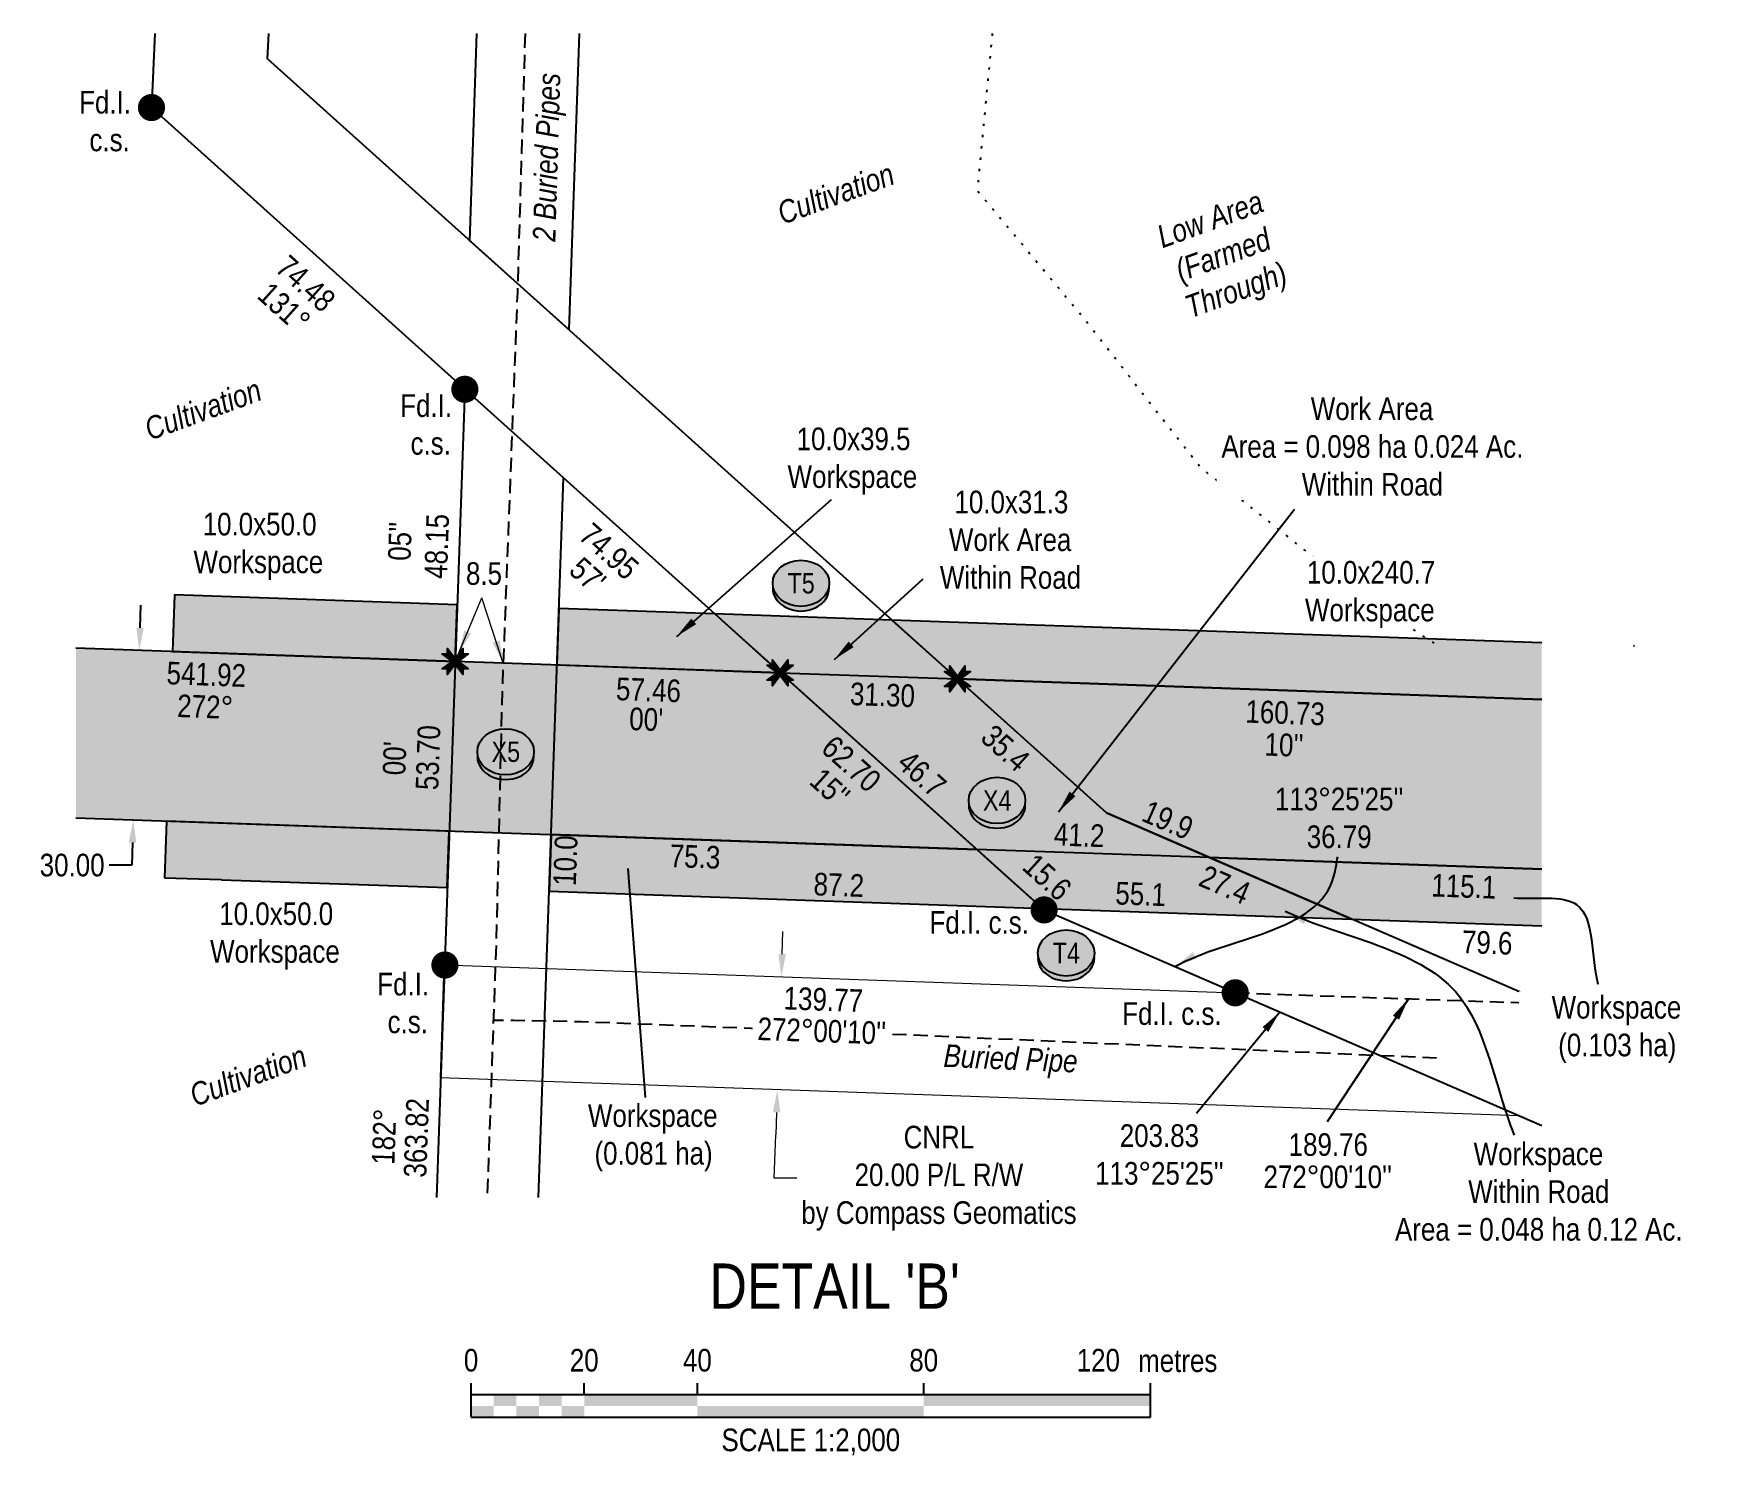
# Model space of a CAD drawing. Extents: x 338216 to 346362, y 6125251 to 6136161.
# Drawn here: x 344061 to 344803, y 6125536 to 6126165 of the extents above; entities that cross this region are included whole.
import ezdxf
from ezdxf.enums import TextEntityAlignment as Align

# ---------------------------------------------------------------- set-up
doc = ezdxf.new("R2010")
doc.units = 0
doc.header["$LTSCALE"] = 5
doc.header["$PDSIZE"] = 0.5
for name, pattern in [('foc-TIELINE', [1.875, 1.25, -0.625]), ('foc-TOPO', [1, 0.2, -0.8]), ('foc-TRAV', [1.875, 1.25, -0.625]), ('UG_PIPE', [1.875, 1.25, -0.625])]:
    doc.linetypes.add(name, pattern=pattern)
doc.layers.get('Defpoints').update_dxf_attribs({"color": 9})
for name, color, linetype in [('AS-PIPE-UG', 44, 'UG_PIPE'), ('AS-PIPE-UG-T', 44, 'Continuous'), ('C-RW', 13, 'Continuous'), ('DETAIL-T', 7, 'Continuous'), ('L-BD', 7, 'Continuous'), ('L-BD1', 253, 'Continuous'), ('L-MON', 1, 'Continuous'), ('L-TIE', 7, 'foc-TIELINE'), ('L-TITLEDB', 4, 'Continuous'), ('P-APEX RECON-TWS-H', 111, 'Continuous'), ('P-CROSSINGS', 250, 'Continuous'), ('P-PROPOSED', 10, 'Continuous'), ('P-PROPOSED-H', 21, 'Continuous'), ('P-TEMP-ATCO PIPELINES', 104, 'Continuous'), ('P-TEMP-BLUE', 146, 'Continuous'), ('P-TEMP-BLUE-T', 146, 'Continuous'), ('P-TEMP-HUSKY-AR', 146, 'foc-TRAV'), ('P-TEMP-HUSKY-AR-H', 144, 'foc-TRAV'), ('P-TXT', 4, 'Continuous'), ('T-LOW-AREA', 48, 'foc-TOPO')]:
    doc.layers.add(name, color=color, linetype=linetype)
for name, color, linetype, lineweight in [('C-RW-T', 13, 'Continuous', 9), ('T-TEXT', 48, 'Continuous', 18), ('T-TIE-T', 201, 'Continuous', 18)]:
    doc.layers.add(name, color=color, linetype=linetype, lineweight=lineweight)
doc.layers.add('P-TEMP-BLUE-H', color=7, linetype='Continuous', true_color=0x99e6ff)
doc.styles.add('80', font='ARIALN.TTF', dxfattribs={"height": 10})
doc.styles.add('80CG', font='ARIALN.TTF', dxfattribs={"height": 10})
doc.styles.add('80L', font='ARIALN.TTF', dxfattribs={"height": 10})
doc.styles.add('80LS', font='ARIALNI.TTF', dxfattribs={"height": 10})
doc.styles.add('Crossing', font='ARIALN.TTF', dxfattribs={"height": 10})
doc.dimstyles.new('Compass 5 000', dxfattribs={"dimscale": 5, "dimtxt": 9, "dimasz": 2, "dimexe": 0.2, "dimexo": 0.0625, "dimgap": 0.5, "dimtad": 0, "dimtih": 1, "dimtoh": 1, "dimzin": 0, "dimdsep": 46, "dimtxsty": '80CG', "dimcen": 0.1, "dimse1": 1, "dimse2": 1, "dimclrd": 256, "dimclrt": 256, "dimaunit": 1, "dimadec": 4, "dimazin": 0, "dimtfac": 0.06, "dimtofl": 0, "dimtmove": 0, "dimatfit": 1, "dimfxl": 0.2, "dimtolj": 1, "dimtzin": 0, "dimlwd": -1, "dimarcsym": 0})

# ---------------------------------------------------------------- blocks, each defined once
blk = doc.blocks.new('fdia')
at = {"color": 255, "const_width": 1}
blk.add_lwpolyline([(-0.5, 0, 1), (0.5, 0, 1)], format="xyb", close=True, dxfattribs=at)
blk = doc.blocks.new('Fdiaa')
blk.add_blockref('fdia', (0, 0))
blk = doc.blocks.new('fdib')
at = {"color": 1, "const_width": 1.6}
blk.add_lwpolyline([(-0.4, 0, 1), (0.4, 0, 1)], format="xyb", close=True, dxfattribs=at)
at = {"color": 1}
blk.add_circle((0, 0), 0.8, dxfattribs=at)
blk = doc.blocks.new('Fdibb')
blk.add_blockref('fdib', (0, 0))
blk = doc.blocks.new('fdicc')
for name in ['Fdibb', 'Fdiaa']:
    blk.add_blockref(name, (0, 0))
blk = doc.blocks.new('FDI')
blk.add_blockref('fdicc', (0, 0))
blk = doc.blocks.new('*D121')
at = {"layer": 'C-RW-T', "transparency": 16777216}
for p, q in [((344391.65, 6125757.91), (344392, 6125767.9)), ((344389.19, 6125687.98), (344388.84, 6125677.98)), ((344388.17, 6125658.87), (344388.84, 6125677.98)), ((344398.17, 6125658.87), (344388.17, 6125658.87))]:
    blk.add_line(p, q, dxfattribs=at)
for points in [[(344389.98, 6125757.97), (344393.31, 6125757.85), (344391.3, 6125747.91)], [(344387.53, 6125688.03), (344390.86, 6125687.92), (344389.54, 6125697.97)]]:
    blk.add_solid(points, dxfattribs=at)
at = {"layer": 'Defpoints', "color": 0, "transparency": 16777216}
for p in [(344387.59, 6125748.04), (344391.3, 6125747.91), (344385.84, 6125698.1)]:
    blk.add_point(p, dxfattribs=at)
at = {"layer": 'C-RW-T', "transparency": 16777216, "insert": (344460.89, 6125658.87), "char_height": 10, "attachment_point": 5, "style": '80CG'}
blk.add_mtext('\\A1;CNRL\\P20.00 P/L R/W\\Pby Compass Geomatics', dxfattribs=at)
blk = doc.blocks.new('TEMP')
h = blk.add_hatch(color=255)
h.dxf.hatch_style = 1
h.paths.add_polyline_path([(0, 0.25), (-0.67, 1.15), (-0.67, 0.67), (-1.15, 0.67), (-0.25, 0), (-1.15, -0.67), (-0.67, -0.67), (-0.67, -1.15), (0, -0.25), (0.67, -1.15), (0.67, -0.67), (1.15, -0.67), (0.25, 0), (1.15, 0.67), (0.67, 0.67), (0.67, 1.15)])
h.paths.add_polyline_path([(0.57, 0.85), (0.57, 0.57), (0.85, 0.57), (0.08, 0), (0.85, -0.57), (0.57, -0.57), (0.57, -0.85), (0, -0.08), (-0.57, -0.85), (-0.57, -0.57), (-0.85, -0.57), (-0.08, 0), (-0.85, 0.57), (-0.57, 0.57), (-0.57, 0.85), (0, 0.08)], flags=16)
h = blk.add_hatch(color=1)
h.dxf.hatch_style = 1
h.paths.add_polyline_path([(0, 0.08), (-0.57, 0.85), (-0.57, 0.57), (-0.85, 0.57), (-0.08, 0), (-0.85, -0.57), (-0.57, -0.57), (-0.57, -0.85), (0, -0.08), (0.57, -0.85), (0.57, -0.57), (0.85, -0.57), (0.08, 0), (0.85, 0.57), (0.57, 0.57), (0.57, 0.85)])
at = {"color": 1}
for p, q in [((-0.08, 0), (0.08, 0)), ((0, 0.08), (0, -0.08))]:
    blk.add_line(p, q, dxfattribs=at)
at = {"color": 255, "flags": 128}
blk.add_lwpolyline([(-0.25, 0), (-1.15, 0.67), (-0.67, 0.67), (-0.67, 1.15), (0, 0.25), (0.67, 1.15), (0.67, 0.67), (1.15, 0.67), (0.25, 0), (1.15, -0.67), (0.67, -0.67), (0.67, -1.15), (0, -0.25), (-0.67, -1.15), (-0.67, -0.67), (-1.15, -0.67)], close=True, dxfattribs=at)
at = {"color": 1, "flags": 128}
blk.add_lwpolyline([(-0.08, 0), (-0.85, 0.57), (-0.57, 0.57), (-0.57, 0.85), (0, 0.08), (0.57, 0.85), (0.57, 0.57), (0.85, 0.57), (0.08, 0), (0.85, -0.57), (0.57, -0.57), (0.57, -0.85), (0, -0.08), (-0.57, -0.85), (-0.57, -0.57), (-0.85, -0.57)], close=True, dxfattribs=at)
blk = doc.blocks.new('xing2')
h = blk.add_hatch(color=50)
h.dxf.hatch_style = 1
edge = h.paths.add_edge_path()
edge.add_ellipse((0, 0), major_axis=(-12.5, 0), ratio=0.816297, start_angle=0, end_angle=360)
h = blk.add_hatch(color=250)
h.dxf.hatch_style = 1
edge = h.paths.add_edge_path()
edge.add_ellipse((0, -2.05), major_axis=(-12.5, 0), ratio=0.816297, start_angle=0, end_angle=180)
edge.add_line((12.5, -2.05), (12.5, 0))
edge.add_ellipse((0, 0), major_axis=(-12.5, 0), ratio=0.816297, start_angle=0, end_angle=180, ccw=False)
edge.add_line((-12.5, 0), (-12.5, -2.05))
at = {"color": 250}
blk.add_ellipse((0, 0), major_axis=(-12.5, 0), ratio=0.816297, dxfattribs=at)
blk.add_ellipse((0, -2.05), major_axis=(-12.5, 0), ratio=0.816297, start_param=0, end_param=3.141593, dxfattribs=at)
at = {"color": 250, "style": 'Crossing'}
blk.add_attdef('CROSSING', text='', height=9, dxfattribs=at).set_placement((0.09, 0.02), align=Align.MIDDLE_CENTER)
at = {"color": 250, "style": 'Crossing', "flags": 1}
for tag, p in [('OWNER', (0.09, -12.49)), ('DESCRIPTION', (0.09, -25.77)), ('LOCATION', (0.09, -39.3)), ('DWG_REF', (0.09, -52.84))]:
    blk.add_attdef(tag, text='', height=9, dxfattribs=at).set_placement(p, align=Align.MIDDLE_CENTER)
blk = doc.blocks.new('*U35')
at = {"color": 0}
for p, q in [((-150, 0), (-150, 15)), ((-100, 10), (-100, 15)), ((-50, 10), (-50, 15)), ((50, 10), (50, 15)), ((150.24, 0), (150.24, 15)), ((-150, 10), (150.24, 10)), ((-150, 0), (150.24, 0))]:
    blk.add_line(p, q, dxfattribs=at)
for points in [[(-140, 10), (-130, 10), (-140, 5), (-130, 5)], [(-120, 10), (-110, 10), (-120, 5), (-110, 5)], [(-100, 10), (-50, 10), (-100, 5), (-50, 5)], [(50, 10), (150.24, 10), (50, 5), (150.24, 5)], [(-150, 5), (-140, 5), (-150, 0), (-140, 0)], [(-130, 5), (-120, 5), (-130, 0), (-120, 0)], [(-110, 5), (-100, 5), (-110, 0), (-100, 0)], [(-50, 5), (50, 5), (-50, 0), (50, 0)]]:
    blk.add_solid(points, dxfattribs=at)
at = {"color": 0, "style": '80'}
blk.add_text('metres', height=10, dxfattribs=at).set_placement((162.24, 20), align=Align.CENTER)
at = {"color": 0, "char_height": 10, "style": '80'}
for s, insert, attachment_point in [('0', (-150, 30.21), 2), ('20', (-100, 30.21), 2), ('40', (-50, 30.21), 2), ('80', (50, 30.21), 2), ('120', (136.7, 30.22), 3), ('SCALE 1:2,000', (0.12, -5), 2)]:
    blk.add_mtext(s, dxfattribs=dict(at, insert=insert, attachment_point=attachment_point))
blk = doc.blocks.new('Well_proximity')
h = blk.add_hatch(color=191)
h.dxf.hatch_style = 1
edge = h.paths.add_edge_path()
edge.add_ellipse((0, 0), major_axis=(-12.5, 0), ratio=0.816297, start_angle=0, end_angle=360)
h = blk.add_hatch(color=250)
h.dxf.hatch_style = 1
edge = h.paths.add_edge_path()
edge.add_ellipse((0, -2.05), major_axis=(-12.5, 0), ratio=0.816297, start_angle=0, end_angle=180)
edge.add_line((12.5, -2.05), (12.5, 0))
edge.add_ellipse((0, 0), major_axis=(-12.5, 0), ratio=0.816297, start_angle=0, end_angle=180, ccw=False)
edge.add_line((-12.5, 0), (-12.5, -2.05))
at = {"color": 250}
blk.add_ellipse((0, 0), major_axis=(-12.5, 0), ratio=0.816297, dxfattribs=at)
blk.add_ellipse((0, -2.05), major_axis=(-12.5, 0), ratio=0.816297, start_param=0, end_param=3.141593, dxfattribs=at)
at = {"color": 250, "style": '80L'}
blk.add_attdef('CROSSING', text='', height=9, dxfattribs=at).set_placement((0.09, 0.02), align=Align.MIDDLE_CENTER)
blk = doc.blocks.new('*D277')
at = {"layer": 'Defpoints', "color": 0, "transparency": 16777216}
for p in [(344127.8, 6125891.38), (344105.01, 6125817.15), (344125.18, 6125816.44)]:
    blk.add_point(p, dxfattribs=at)
at = {"layer": 'P-TXT', "transparency": 16777216}
for p, q in [((344107.98, 6125902.08), (344108.33, 6125912.07)), ((344104.66, 6125807.15), (344104.31, 6125797.16)), ((344104.31, 6125797.16), (344094.31, 6125797.16))]:
    blk.add_line(p, q, dxfattribs=at)
for points in [[(344106.31, 6125902.14), (344109.64, 6125902.02), (344107.63, 6125892.08)], [(344102.99, 6125807.21), (344106.32, 6125807.09), (344105.01, 6125817.15)]]:
    blk.add_solid(points, dxfattribs=at)
at = {"layer": 'P-TXT', "transparency": 16777216, "insert": (344077.99, 6125797.16), "char_height": 10, "attachment_point": 5, "style": '80CG'}
blk.add_mtext('\\A1;30.00', dxfattribs=at)

msp = doc.modelspace()

# ---------------------------------------------------------------- hatches: boundary and pattern name
at = {"layer": 'P-APEX RECON-TWS-H'}
h = msp.add_hatch(color=256, dxfattribs=at)
h.dxf.hatch_style = 1
h.paths.add_polyline_path([(344390.786, 6125882.183), (344469.053, 6125879.447), (344440.106, 6125905.469), (344361.838, 6125908.205)])
h = msp.add_hatch(color=256, dxfattribs=at)
h.dxf.hatch_style = 1
h.paths.add_polyline_path([(344477.627, 6125804.118), (344482.156, 6125800.047), (344506.599, 6125778.073), (344643.365, 6125773.275), (344580.484, 6125800.521)])
at = {"layer": 'P-PROPOSED-H'}
h = msp.add_hatch(color=256, dxfattribs=at)
h.dxf.hatch_style = 1
h.paths.add_polyline_path([(344079.62, 6125818.034), (344468.743, 6125804.428), (344477.627, 6125804.118), (344390.786, 6125882.183), (344247.207, 6125887.203), (344079.62, 6125893.063)])
h = msp.add_hatch(color=256, dxfattribs=at)
h.dxf.hatch_style = 1
h.paths.add_polyline_path([(344727.191, 6125795.392), (344727.191, 6125870.421), (344469.053, 6125879.447), (344534.859, 6125820.291), (344580.484, 6125800.521)])
at = {"layer": 'P-TEMP-BLUE-H'}
h = msp.add_hatch(color=256, dxfattribs=at)
h.dxf.hatch_style = 1
h.paths.add_polyline_path([(344247.207, 6125887.203), (344248.08, 6125912.183), (344123.185, 6125916.549), (344122.311, 6125891.57)])
h = msp.add_hatch(color=256, dxfattribs=at)
h.dxf.hatch_style = 1
h.paths.add_polyline_path([(344390.786, 6125882.183), (344361.838, 6125908.205), (344293.042, 6125910.611), (344292.169, 6125885.631)])
h = msp.add_hatch(color=256, dxfattribs=at)
h.dxf.hatch_style = 1
h.paths.add_polyline_path([(344727.191, 6125870.421), (344727.191, 6125895.431), (344440.106, 6125905.469), (344469.053, 6125879.447)])
h = msp.add_hatch(color=256, dxfattribs=at)
h.dxf.hatch_style = 1
h.paths.add_polyline_path([(344118.818, 6125791.653), (344143.796, 6125790.78), (344143.93, 6125790.775), (344243.714, 6125787.286), (344244.587, 6125812.266), (344119.691, 6125816.633)])
h = msp.add_hatch(color=256, dxfattribs=at)
h.dxf.hatch_style = 1
h.paths.add_polyline_path([(344506.599, 6125778.073), (344489.635, 6125793.323), (344477.627, 6125804.118), (344289.571, 6125810.693), (344288.698, 6125785.714)])
h.paths.add_polyline_path([(344727.191, 6125770.337), (344727.191, 6125795.392), (344580.484, 6125800.521), (344643.365, 6125773.275)])
at = {"layer": 'P-TEMP-HUSKY-AR-H'}
h = msp.add_hatch(color=256, dxfattribs=at)
h.dxf.hatch_style = 1
h.paths.add_polyline_path([(344580.484, 6125800.521), (344477.627, 6125804.118), (344390.786, 6125882.183), (344469.053, 6125879.447), (344534.859, 6125820.291)])

# ---------------------------------------------------------------- linework, layer by layer
at = {"layer": 'AS-PIPE-UG', "flags": 128}
for points in [[(344278.059, 6126164.544), (344274.655, 6126050.003), (344267.962, 6125874.91), (344265.26, 6125762.533), (344261.306, 6125650.315)], [(344680.755, 6125711.931), (344589.957, 6125715.868), (344416.092, 6125723.508), (344303.06, 6125727.98), (344273.165, 6125728.508), (344264.152, 6125728.56)]]:
    msp.add_lwpolyline(points, dxfattribs=at)
at = {"layer": 'C-RW', "flags": 128}
for points in [[(344301.917, 6126164.544), (344297.348, 6126033.8), (344253.73, 6126073.01), (344256.824, 6126164.544)], [(344283.945, 6125650.315), (344295.056, 6125968.238), (344251.41, 6126007.474), (344238.927, 6125650.315)]]:
    msp.add_lwpolyline(points, dxfattribs=at)
at = {"layer": 'C-RW', "lineweight": 5}
msp.add_lwpolyline([(344717.244, 6125686.469), (344240.775, 6125703.191), (344242.294, 6125753.143), (344591.78, 6125740.798)], close=True, dxfattribs=at)
at = {"layer": 'L-BD1', "flags": 128}
msp.add_lwpolyline([(344254.817, 6126100.098), (344254.621, 6126100.104)], dxfattribs=at)
at = {"layer": 'L-TIE'}
msp.add_line((344591.78, 6125740.798), (344727.191, 6125736.118), dxfattribs=at)
at = {"layer": 'L-TITLEDB', "flags": 128}
for points in [[(344114.464, 6126164.544), (344113.03, 6126131.87), (344507.34, 6125777.408), (344727.191, 6125682.16)], [(344727.191, 6125736.953), (344534.859, 6125820.291), (344164.312, 6126153.392), (344164.802, 6126164.544)]]:
    msp.add_lwpolyline(points, dxfattribs=at)
at = {"layer": 'P-PROPOSED', "flags": 128}
for points in [[(344079.62, 6125818.034), (344468.743, 6125804.428), (344477.627, 6125804.118), (344390.786, 6125882.183), (344247.207, 6125887.203), (344079.62, 6125893.063)], [(344727.191, 6125870.421), (344469.053, 6125879.447), (344534.859, 6125820.291), (344580.484, 6125800.521), (344727.191, 6125795.392)]]:
    msp.add_lwpolyline(points, dxfattribs=at)
at = {"layer": 'P-TEMP-ATCO PIPELINES', "flags": 128}
for points in [[(344390.786, 6125882.183), (344469.053, 6125879.447), (344440.106, 6125905.469), (344361.838, 6125908.205)], [(344477.627, 6125804.118), (344482.156, 6125800.047), (344506.599, 6125778.073), (344643.365, 6125773.275), (344580.484, 6125800.521)]]:
    msp.add_lwpolyline(points, close=True, dxfattribs=at)
at = {"layer": 'P-TEMP-BLUE', "flags": 128}
for points in [[(344247.207, 6125887.203), (344248.08, 6125912.183), (344123.185, 6125916.549), (344122.311, 6125891.57)], [(344361.838, 6125908.205), (344293.042, 6125910.611), (344292.169, 6125885.631), (344390.786, 6125882.183)], [(344118.818, 6125791.653), (344143.796, 6125790.78), (344143.93, 6125790.775), (344243.714, 6125787.286), (344244.587, 6125812.266), (344119.691, 6125816.633)]]:
    msp.add_lwpolyline(points, close=True, dxfattribs=at)
for points in [[(344727.191, 6125895.431), (344440.106, 6125905.469), (344469.053, 6125879.447), (344727.191, 6125870.421)], [(344768.184, 6125893.998), (344767.661, 6125894.016)], [(344477.627, 6125804.118), (344289.55, 6125810.694), (344288.677, 6125785.714), (344506.599, 6125778.073), (344490.044, 6125792.955), (344477.627, 6125804.118)], [(344727.191, 6125795.392), (344580.484, 6125800.521), (344643.365, 6125773.275), (344727.191, 6125770.337)]]:
    msp.add_lwpolyline(points, dxfattribs=at)
at = {"layer": 'P-TEMP-HUSKY-AR', "linetype": 'Continuous', "flags": 128}
msp.add_lwpolyline([(344580.484, 6125800.521), (344477.627, 6125804.118), (344390.786, 6125882.183), (344469.053, 6125879.447), (344534.859, 6125820.291), (344580.484, 6125800.521)], close=True, dxfattribs=at)
at = {"layer": 'T-LOW-AREA', "flags": 128}
msp.add_lwpolyline([(344484.436, 6126164.544), (344477.82, 6126095.193), (344524.615, 6126039.185), (344576.482, 6125972.845), (344647.762, 6125916.185), (344680.755, 6125894.43)], dxfattribs=at)

# ---------------------------------------------------------------- block references
at = {"layer": 'DETAIL-T', "xscale": 0.99978011, "yscale": 0.99978011, "zscale": 0.99978011}
msp.add_blockref('*U35', (344404.18, 6125553.285), dxfattribs=at)
at = {"layer": 'L-MON'}
for name, p, xscale, yscale, zscale in [('FDI', (344113.03, 6126131.87), 4.998900549999926, 4.998900549999926, 12.49999999999973), ('FDI', (344251.465, 6126007.398), 4.998900549999926, 4.998900549999926, 12.49999999999973), ('TEMP', (344247.207, 6125887.203), 4.998900549999934, 4.998900549999934, 4.998900549999934), ('TEMP', (344390.786, 6125882.183), 4.998900549999926, 4.998900549999926, 12.49725137499978), ('TEMP', (344469.053, 6125879.447), 4.999999999999934, 4.999999999999934, 4.999999999999934), ('FDI', (344507.34, 6125777.408), 4.998900549999926, 4.998900549999926, 12.49999999999973), ('FDI', (344242.652, 6125753.06), 4.998900549999926, 4.998900549999926, 12.49999999999973), ('FDI', (344591.78, 6125740.798), 4.998900549999926, 4.998900549999926, 12.49999999999973)]:
    msp.add_blockref(name, p, dxfattribs=dict(at, xscale=xscale, yscale=yscale, zscale=zscale))
at = {"layer": 'P-CROSSINGS'}
for name, p, xscale, yscale, zscale, values in [('Well_proximity', (344399.94, 6125921.696), 0.9995958905169131, 0.9995958905169131, 0.9995958905169131, {'CROSSING': 'T5'}), ('xing2', (344269.476, 6125847.273), 0.99978011, 0.99978011, 2.499450274999963, {'CROSSING': 'X5'}), ('xing2', (344486.556, 6125825.781), 0.99978011, 0.99978011, 2.499450274999963, {'CROSSING': 'X4'}), ('Well_proximity', (344517.075, 6125758.36), 0.9995958905169131, 0.9995958905169131, 0.9995958905169131, {'CROSSING': 'T4'})]:
    msp.add_blockref(name, p, dxfattribs=dict(at, xscale=xscale, yscale=yscale, zscale=zscale)).add_auto_attribs(values)

# ---------------------------------------------------------------- texts
at = {"layer": 'AS-PIPE-UG-T', "style": '80LS'}
for s, rotation, p in [('2 Buried Pipes', 88.29774, (344287.552, 6126109.891)), ('Buried Pipe', 357.52669, (344492.556, 6125711.824))]:
    msp.add_text(s, height=9.99559, rotation=rotation, dxfattribs=at).set_placement(p, align=Align.MIDDLE_CENTER)
at = {"layer": 'DETAIL-T', "color": 3, "insert": (344414.837, 6125611.22), "char_height": 19.9956, "width": 223.8088, "attachment_point": 5, "style": '80CG'}
msp.add_mtext("DETAIL 'B'", dxfattribs=at)
at = {"layer": 'L-BD', "style": '80L'}
for s, rotation, p in [('74.48', 318.0462, (344181.203, 6126054.127)), ('131°', 318.0462, (344171.679, 6126043.531)), ("05''", 88.0156, (344222.757, 6125940.238)), ('48.15', 88.0156, (344239.024, 6125938.03)), ('74.95', 318.0526, (344315.226, 6125935.87)), ("57'", 318.0526, (344305.703, 6125925.274)), ('53.70', 88.0156, (344235.191, 6125844.713)), ("00'", 88.0156, (344220.411, 6125844.385)), ('62.70', 318.0496, (344422.246, 6125841.979)), ("15''", 318.0496, (344412.722, 6125831.383)), ('139.77', 357.9884, (344409.828, 6125737.874)), ('182°', 87.9898, (344215.771, 6125677.231)), ('363.82', 87.9898, (344230.009, 6125676.731))]:
    msp.add_text(s, height=9.9978, rotation=rotation, dxfattribs=at).set_placement(p, align=Align.MIDDLE)
at = {"layer": 'L-BD', "char_height": 9.9978, "width": 56.13814, "attachment_point": 2, "style": '80L'}
for s, insert in [("113°25'25'' 36.79", (344637.704, 6125831.399)), ("203.83\\P113°25'25'' ", (344558.293, 6125682.717))]:
    msp.add_mtext(s, dxfattribs=dict(at, insert=insert))
at = {"layer": 'L-BD', "insert": (344632.66, 6125664.506), "char_height": 9.9978, "width": 57.08217, "attachment_point": 2, "style": '80L', "bg_fill": 3, "box_fill_scale": 1.2, "bg_fill_color": 256, "bg_fill_transparency": 0}
msp.add_mtext("272°00'10''", dxfattribs=at)
at = {"layer": 'L-BD1', "style": '80L'}
for s, p in [('541.92', (344137.256, 6125881.505)), ('57.46', (344332.607, 6125874.611)), ('272°', (344136.759, 6125867.267)), ("00'", (344331.579, 6125861.626)), ('160.73', (344613.838, 6125864.556)), ("10''", (344613.34, 6125850.317))]:
    msp.add_text(s, height=9.9978, rotation=357.9975, dxfattribs=at).set_placement(p, align=Align.MIDDLE)
at = {"layer": 'L-BD1', "insert": (344421.824, 6125877.929), "char_height": 9.9978, "attachment_point": 1, "rotation": 357.9975, "style": '80L'}
msp.add_mtext_dynamic_manual_height_columns('31.30', width=37.07028, gutter_width=50, heights=[0], dxfattribs=at)
at = {"layer": 'L-MON', "char_height": 9.9978, "attachment_point": 1, "style": '80L'}
for s, width, insert in [('\\pi1.0664;Fd.I. \\P\\pi5.6425;c.s.', 22.04407, (344079.982, 6126139.225)), ('\\pi1.0664;Fd.I. \\P\\pi5.6425;c.s.', 22.04407, (344221.832, 6126005.18)), ('Fd.I. c.s.', 43.06044, (344456.706, 6125776.908)), ('\\pi1.0664;Fd.I. \\P\\pi5.6425;c.s.', 22.04407, (344211.697, 6125749.624)), ('Fd.I. c.s.', 43.06044, (344541.851, 6125736.619))]:
    msp.add_mtext_dynamic_manual_height_columns(s, width=width, gutter_width=50, heights=[0], dxfattribs=dict(at, insert=insert))
at = {"layer": 'P-TEMP-ATCO PIPELINES', "char_height": 9.9978, "attachment_point": 1, "style": '80L'}
for s, insert, rotation in [('15.6', (344503.814, 6125803.098), 318.046242), ('27.4', (344578.962, 6125797.556), 336.572801), ('55.1', (344539.037, 6125789.856), 357.997526)]:
    msp.add_mtext_dynamic_manual_height_columns(s, width=37.07028, gutter_width=50, heights=[0], dxfattribs=dict(at, insert=insert, rotation=rotation))
at = {"layer": 'P-TEMP-BLUE-T', "char_height": 9.9978, "attachment_point": 1, "style": '80L'}
for s, insert, rotation in [('10.0', (344290.491, 6125788.241), 87.998276), ('75.3', (344342.208, 6125806.363), 357.997526), ('87.2', (344405.731, 6125793.889), 357.997526), ('115.1', (344678.638, 6125793.361), 357.997526), ('79.6', (344692.146, 6125768.374), 357.997526)]:
    msp.add_mtext_dynamic_manual_height_columns(s, width=26.64843, gutter_width=50, heights=[0], dxfattribs=dict(at, insert=insert, rotation=rotation))
at = {"layer": 'P-TEMP-HUSKY-AR', "style": '80L'}
for s, p in [('35.4', (344490.322, 6125848.894)), ('46.7', (344453.375, 6125837.515))]:
    msp.add_text(s, height=9.9978, rotation=318.0496, dxfattribs=at).set_placement(p, align=Align.MIDDLE)
at = {"layer": 'P-TEMP-HUSKY-AR', "char_height": 9.9978, "attachment_point": 1, "style": '80L'}
for s, insert, rotation in [('19.9', (344553.803, 6125826.191), 336.43619), ('41.2', (344511.909, 6125815.888), 357.997526)]:
    msp.add_mtext_dynamic_manual_height_columns(s, width=37.07028, gutter_width=50, heights=[0], dxfattribs=dict(at, insert=insert, rotation=rotation))
at = {"layer": 'T-TIE-T', "insert": (344251.953, 6125931.01), "char_height": 9.9978, "attachment_point": 1, "style": '80L'}
msp.add_mtext_dynamic_manual_height_columns('8.5', width=14.536, gutter_width=50, heights=[0], dxfattribs=at)

# ---------------------------------------------------------------- dimensions: what is measured, and where the dimension line sits
at = {"layer": 'C-RW-T'}
dim = msp.add_linear_dim(base=(344391.297, 6125747.914), p1=(344385.839, 6125698.1), p2=(344387.592, 6125748.044), angle=87.990056, text='CNRL\\P20.00 P/L R/W\\Pby Compass Geomatics', dimstyle='Compass 5 000', override={"dimtmove": 1}, dxfattribs=at)
dim.commit()
dim.dimension.update_dxf_attribs({"geometry": '*D121', "text_midpoint": (344399.592, 6125658.872), "dimtype": 161})
at = {"layer": 'P-TXT'}
dim = msp.add_linear_dim(base=(344105.008, 6125817.146), p1=(344127.801, 6125891.378), p2=(344125.181, 6125816.441), angle=267.997526, text='30.00', dimstyle='Compass 5 000', dxfattribs=at)
dim.commit()
dim.dimension.update_dxf_attribs({"geometry": '*D277', "text_midpoint": (344077.986, 6125797.158), "dimtype": 161})

# ---------------------------------------------------------------- leaders
at = {"layer": 'L-BD'}
for points in [[(344611.46, 6125732.299), (344574.686, 6125687.536)], [(344668.302, 6125738.153), (344632.404, 6125683.754)]]:
    msp.add_leader(points, dimstyle='Compass 5 000', dxfattribs=at)
at = {"layer": 'L-BD1', "path_type": 1}
msp.add_leader([(344565.164, 6125752.356), (344635.402, 6125792.26), (344637.074, 6125800.899)], dimstyle='Compass 5 000', override={"dimgap": 0.5, "dimtad": 0}, dxfattribs=at)
at = {"layer": 'P-TEMP-ATCO PIPELINES'}
msp.add_leader([(344414.69, 6125888.032), (344453.94, 6125923.639)], dimstyle='Compass 5 000', dxfattribs=at)
at = {"layer": 'P-TEMP-BLUE-T'}
msp.add_leader([(344345.071, 6125898.246), (344413.452, 6125958.721)], dimstyle='Compass 5 000', dxfattribs=at)
at = {"layer": 'T-TIE-T'}
for points in [[(344248.858, 6125890.958), (344258.983, 6125915.328)], [(344268.404, 6125886.462), (344258.983, 6125915.328)]]:
    msp.add_leader(points, dimstyle='Compass 5 000', dxfattribs=at)

# ---------------------------------------------------------------- next in the draw order: texts
at = {"layer": 'L-BD', "insert": (344409.308, 6125728.949), "char_height": 9.9978, "width": 57.08443, "attachment_point": 2, "rotation": 357.9884, "style": '80L', "bg_fill": 3, "box_fill_scale": 1.2, "bg_fill_color": 256, "bg_fill_transparency": 0}
msp.add_mtext("272°00'10''", dxfattribs=at)
at = {"layer": 'L-BD', "insert": (344632.892, 6125678.762), "char_height": 9.9978, "width": 35.36752, "attachment_point": 2, "style": '80L'}
msp.add_mtext('189.76', dxfattribs=at)
at = {"layer": 'P-TEMP-ATCO PIPELINES', "char_height": 9.9978, "attachment_point": 1, "style": '80L', "bg_fill": 3, "box_fill_scale": 1.2, "bg_fill_color": 256, "bg_fill_transparency": 0}
for s, width, insert in [('\\pi6.556;10.0x31.3\\P\\pi4.1111;Work Area\\P\\pi0.1352;Within Road', 61.65525, (344461.192, 6125962.609)), ('\\pi34.77;Workspace\\P\\pi32.393;Within Road\\P\\pi0.049989;Area = 0.048 ha 0.12 Ac.', 126.17048, (344662.317, 6125674.641))]:
    msp.add_mtext_dynamic_manual_height_columns(s, width=width, gutter_width=49.989, heights=[0], dxfattribs=dict(at, insert=insert))
at = {"layer": 'P-TEMP-BLUE-T', "char_height": 9.9978, "attachment_point": 1, "style": '80L', "bg_fill": 3, "box_fill_scale": 1.2, "bg_fill_color": 256, "bg_fill_transparency": 0}
for s, width, insert in [('\\pi4.1384;10.0x39.5\\P\\pi0.12842;Workspace', 56.88831, (344393.889, 6125990.501)), ('\\pi4.1828;10.0x50.0\\P\\pi0.12842;Workspace', 56.88831, (344131.476, 6125952.83)), ('\\pi0.98771;10.0x240.7\\P\\pi0.12842;Workspace', 56.88831, (344622.47, 6125931.563)), ('\\pi4.1828;10.0x50.0\\P\\pi0.12842;Workspace', 56.88831, (344138.802, 6125780.718)), ('\\pi12.401;Workspace\\P\\pi15.302;(0.103 ha) ', 81.4327, (344719.152, 6125739.409)), ('\\pi12.401;Workspace\\P\\pi15.302;(0.081 ha) ', 81.4327, (344293.434, 6125691.555))]:
    msp.add_mtext_dynamic_manual_height_columns(s, width=width, gutter_width=49.989, heights=[0], dxfattribs=dict(at, insert=insert))
at = {"layer": 'P-TEMP-HUSKY-AR', "linetype": 'Continuous', "insert": (344585.613, 6126003.799), "char_height": 9.9978, "attachment_point": 1, "style": '80L', "bg_fill": 3, "box_fill_scale": 1.2, "bg_fill_color": 256, "bg_fill_transparency": 0}
msp.add_mtext_dynamic_manual_height_columns('\\pi39.554;Work Area\\P\\pi0.049989;Area = 0.098 ha 0.024 Ac.\\P\\pi35.578;Within Road', width=132.54015, gutter_width=49.989, heights=[0], dxfattribs=at)
at = {"layer": 'T-TEXT', "attachment_point": 2, "rotation": 20, "style": '80LS', "bg_fill": 3, "box_fill_scale": 1.15, "bg_fill_color": 256, "bg_fill_true_color": 256, "bg_fill_transparency": 0}
for s, insert, char_height, width in [('Cultivation', (344413.591, 6126098.606), 9.99779, 53.78505), ('Low Area\\P(Farmed \\PThrough)', (344578.934, 6126087.334), 9.9978, 55.7441), ('Cultivation', (344134.047, 6126003.23), 9.99779, 53.78505), ('Cultivation', (344153.986, 6125708.969), 9.99779, 53.78505)]:
    msp.add_mtext(s, dxfattribs=dict(at, insert=insert, char_height=char_height, width=width))

# ---------------------------------------------------------------- next in the draw order: leaders
at = {"layer": 'P-TEMP-ATCO PIPELINES', "path_type": 1}
msp.add_leader([(344613.826, 6125776.892), (344689.165, 6125741.168), (344715.011, 6125677.964)], dimstyle='Compass 5 000', override={"dimgap": 0.5, "dimtad": 0}, dxfattribs=at)
at = {"layer": 'P-TEMP-BLUE-T'}
msp.add_leader([(344323.42, 6125795.698), (344331.107, 6125694.57)], dimstyle='Compass 5 000', dxfattribs=at)
at = {"layer": 'P-TEMP-BLUE-T', "path_type": 1}
msp.add_leader([(344714.861, 6125782.813), (344742.54, 6125779.781), (344752.019, 6125744.54)], dimstyle='Compass 5 000', override={"dimgap": 0.5, "dimtad": 0}, dxfattribs=at)
at = {"layer": 'P-TEMP-HUSKY-AR', "linetype": 'Continuous'}
msp.add_leader([(344513.745, 6125820.777), (344617.951, 6125954.466)], dimstyle='Compass 5 000', dxfattribs=at)

doc.saveas('drawing.dxf')
